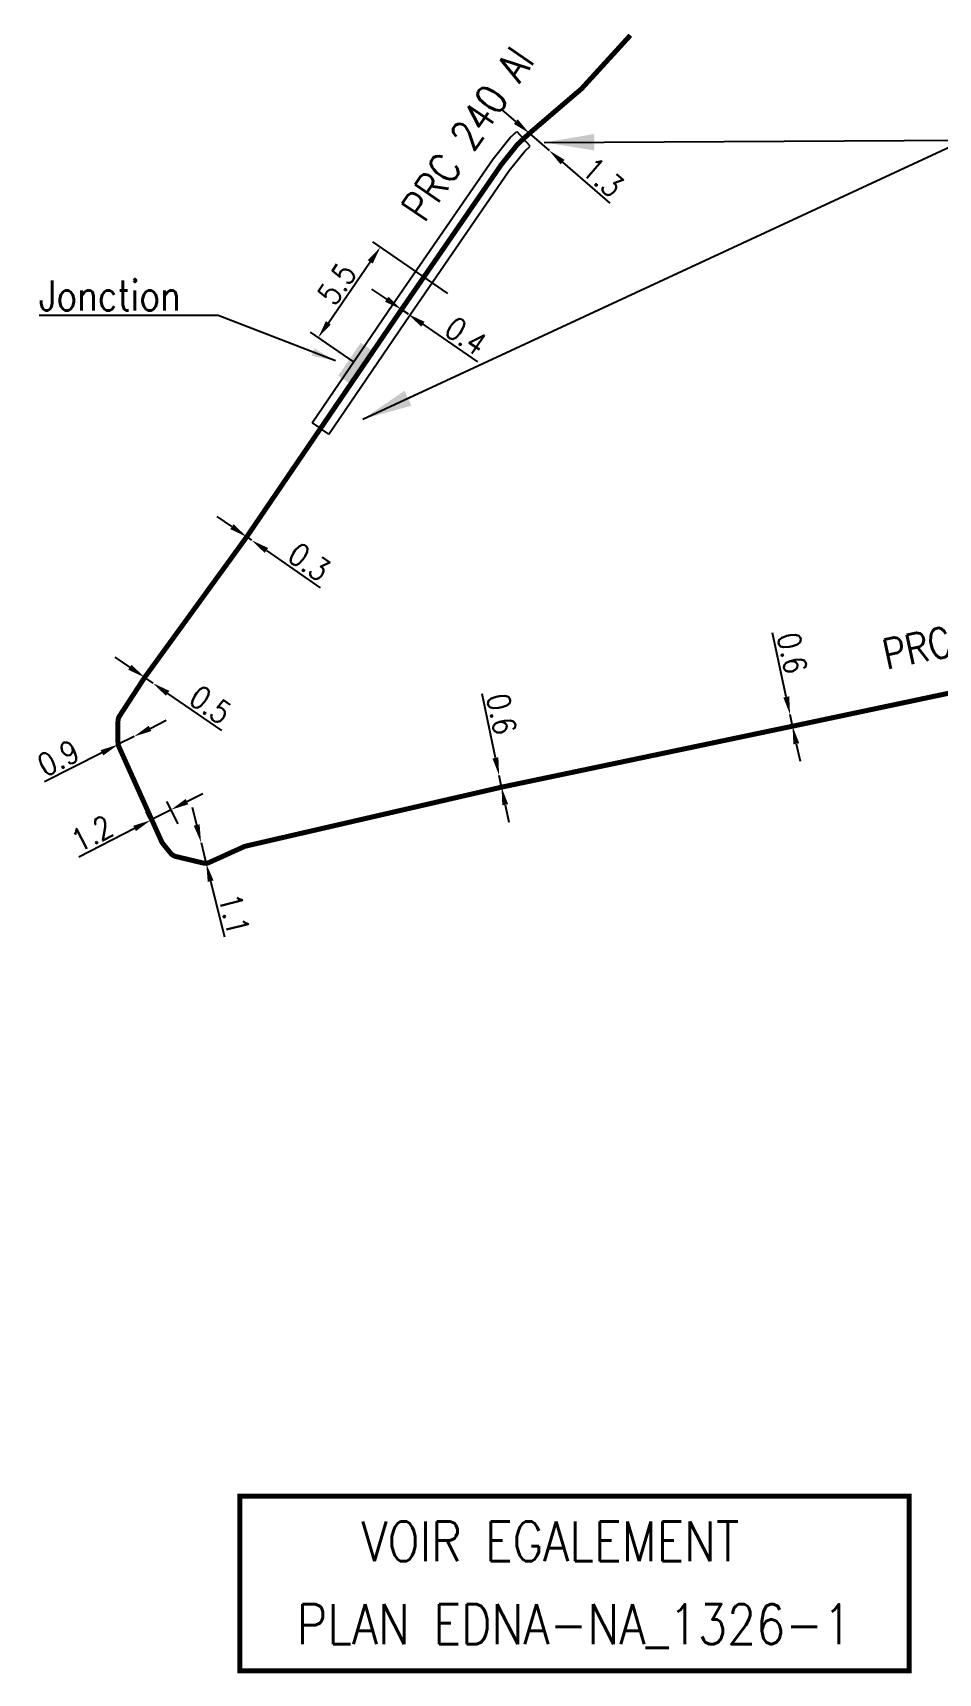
# Model space of a CAD drawing. Header units: millimetres. Extents: x 183999 to 184984, y 126000 to 127000.
# Drawn here: x 184789.5 to 184834.9, y 126917.9 to 127000.1 of the extents above; entities that cross this region are included whole.
import ezdxf
from ezdxf.enums import TextEntityAlignment as Align

# ---------------------------------------------------------------- set-up
doc = ezdxf.new("R2010")
doc.units = ezdxf.units.MM
doc.header["$PDMODE"] = 34
doc.layers.get('0').update_dxf_attribs({"linetype": 'CONTINUOUS'})
doc.layers.get('DEFPOINTS').update_dxf_attribs({"linetype": 'CONTINUOUS'})
for name, color, linetype in [('M_120', 5, 'M_ST_13'), ('M_300', 7, 'CONTINUOUS'), ('M_420', 7, 'CONTINUOUS'), ('M_900', 7, 'CONTINUOUS')]:
    doc.layers.add(name, color=color, linetype=linetype)
doc.styles.add('M_ROMANS', font='ROMANS.shx', dxfattribs={"width": 0.75})
doc.styles.get("Standard").update_dxf_attribs({"font": 'romans.shx', "width": 0.85})
doc.linetypes.add('M_ST_13', pattern='A,5,-0.3,["oo",Standard,S=1.5,R=0,X=0,Y=-0.5],-3', length=8.3)
doc.dimstyles.get("Standard").update_dxf_attribs({"dimtxt": 1.5, "dimasz": 1.2, "dimexe": 0.625, "dimexo": 0.625, "dimgap": 0.25, "dimtad": 1, "dimdec": 1, "dimzin": 0, "dimdsep": 46, "dimtxsty": 'Standard', "dimcen": -0.5, "dimadec": 0, "dimazin": 0, "dimtfac": 1, "dimtdec": 1, "dimtmove": 0, "dimatfit": 3, "dimfxl": 1, "dimtolj": 1, "dimtzin": 0, "dimarcsym": 0})

# ---------------------------------------------------------------- blocks, each defined once
blk = doc.blocks.new('*D259')
at = {"layer": 'DEFPOINTS', "color": 0, "linetype": 'Continuous'}
for p in [(184827.467, 126965.966), (184827.467, 126965.966), (184827.592, 126965.379)]:
    blk.add_point(p, dxfattribs=at)
at = {"layer": 'M_120', "color": 0, "linetype": 'Continuous', "lineweight": -2}
for p, q in [((184827.279, 126966.846), (184826.594, 126970.052)), ((184827.592, 126965.379), (184827.467, 126965.966)), ((184827.78, 126964.499), (184827.968, 126963.619))]:
    blk.add_line(p, q, dxfattribs=at)
at = {"layer": 'M_120', "color": 0, "linetype": 'Continuous'}
for points in [[(184827.426, 126966.877), (184827.132, 126966.815), (184827.467, 126965.966)], [(184827.927, 126964.53), (184827.634, 126964.468), (184827.592, 126965.379)]]:
    blk.add_solid(points, dxfattribs=at)
at = {"layer": 'M_120', "color": 0, "linetype": 'Continuous', "insert": (184827.576, 126969.046), "char_height": 1.125, "attachment_point": 5, "rotation": 282.05653}
blk.add_mtext('\\A1;0.6', dxfattribs=at)
blk = doc.blocks.new('*D260')
at = {"layer": 'DEFPOINTS', "color": 0, "linetype": 'Continuous'}
for p in [(184812.888, 126962.911), (184812.888, 126962.911), (184813.01, 126962.324)]:
    blk.add_point(p, dxfattribs=at)
at = {"layer": 'M_120', "color": 0, "linetype": 'Continuous', "lineweight": -2}
for p, q in [((184812.704, 126963.792), (184812.034, 126967.001)), ((184813.01, 126962.324), (184812.888, 126962.911)), ((184813.194, 126961.443), (184813.378, 126960.562))]:
    blk.add_line(p, q, dxfattribs=at)
at = {"layer": 'M_120', "color": 0, "linetype": 'Continuous'}
for points in [[(184812.851, 126963.823), (184812.557, 126963.761), (184812.888, 126962.911)], [(184813.341, 126961.473), (184813.048, 126961.412), (184813.01, 126962.324)]]:
    blk.add_solid(points, dxfattribs=at)
at = {"layer": 'M_120', "color": 0, "linetype": 'Continuous', "insert": (184813.011, 126965.991), "char_height": 1.125, "attachment_point": 5, "rotation": 281.79508}
blk.add_mtext('\\A1;0.6', dxfattribs=at)
blk = doc.blocks.new('*D261')
at = {"layer": 'DEFPOINTS', "color": 0, "linetype": 'Continuous'}
for p in [(184797.951, 126959.553), (184797.951, 126959.553), (184798.215, 126958.485)]:
    blk.add_point(p, dxfattribs=at)
at = {"layer": 'M_120', "color": 0, "linetype": 'Continuous', "lineweight": -2}
for p, q in [((184797.735, 126960.427), (184797.519, 126961.3)), ((184797.951, 126959.553), (184798.215, 126958.485)), ((184798.431, 126957.612), (184799.121, 126954.827))]:
    blk.add_line(p, q, dxfattribs=at)
at = {"layer": 'M_120', "color": 0, "linetype": 'Continuous'}
for points in [[(184797.88, 126960.463), (184797.589, 126960.391), (184797.951, 126959.553)], [(184798.577, 126957.648), (184798.286, 126957.576), (184798.215, 126958.485)]]:
    blk.add_solid(points, dxfattribs=at)
at = {"layer": 'M_120', "color": 0, "linetype": 'Continuous', "insert": (184799.612, 126955.963), "char_height": 1.125, "attachment_point": 5, "rotation": 283.89889}
blk.add_mtext('\\A1;1.1', dxfattribs=at)
blk = doc.blocks.new('*D262')
at = {"layer": 'DEFPOINTS', "color": 0, "linetype": 'Continuous'}
for p in [(184796.446, 126961.19), (184797.024, 126960.062), (184796.001, 126959.538)]:
    blk.add_point(p, dxfattribs=at)
at = {"layer": 'M_120', "color": 0, "linetype": 'Continuous', "lineweight": -2}
for p, q in [((184796.811, 126960.479), (184796.233, 126961.608)), ((184797.247, 126961.601), (184798.048, 126962.011)), ((184795.787, 126959.955), (184795.209, 126961.083)), ((184796.446, 126961.19), (184795.423, 126960.666)), ((184794.622, 126960.256), (184791.826, 126958.823))]:
    blk.add_line(p, q, dxfattribs=at)
at = {"layer": 'M_120', "color": 0, "linetype": 'Continuous'}
for points in [[(184797.179, 126961.734), (184797.316, 126961.467), (184796.446, 126961.19)], [(184794.553, 126960.389), (184794.69, 126960.122), (184795.423, 126960.666)]]:
    blk.add_solid(points, dxfattribs=at)
at = {"layer": 'M_120', "color": 0, "linetype": 'Continuous', "insert": (184792.481, 126960.002), "char_height": 1.125, "attachment_point": 5, "rotation": 27.12923}
blk.add_mtext('\\A1;1.2', dxfattribs=at)
blk = doc.blocks.new('*D246')
at = {"layer": 'DEFPOINTS', "color": 0, "linetype": 'Continuous'}
for p in [(184794.592, 126964.861), (184794.592, 126964.861), (184793.789, 126964.455)]:
    blk.add_point(p, dxfattribs=at)
at = {"layer": 'M_120', "color": 0, "linetype": 'Continuous', "lineweight": -2}
for p, q in [((184794.592, 126964.861), (184793.789, 126964.455)), ((184795.395, 126965.268), (184796.197, 126965.675)), ((184792.987, 126964.048), (184790.103, 126962.586))]:
    blk.add_line(p, q, dxfattribs=at)
at = {"layer": 'M_120', "color": 0, "linetype": 'Continuous'}
for points in [[(184795.327, 126965.402), (184795.463, 126965.135), (184794.592, 126964.861)], [(184792.919, 126964.181), (184793.054, 126963.914), (184793.789, 126964.455)]]:
    blk.add_solid(points, dxfattribs=at)
at = {"layer": 'M_120', "color": 0, "linetype": 'Continuous', "insert": (184790.804, 126963.782), "char_height": 1.125, "attachment_point": 5, "rotation": 26.88514}
blk.add_mtext('\\A1;0.9', dxfattribs=at)
blk = doc.blocks.new('*D247')
at = {"layer": 'DEFPOINTS', "color": 0, "linetype": 'Continuous'}
for p in [(184795.125, 126967.822), (184795.536, 126967.538), (184795.536, 126967.538)]:
    blk.add_point(p, dxfattribs=at)
at = {"layer": 'M_120', "color": 0, "linetype": 'Continuous', "lineweight": -2}
for p, q in [((184794.385, 126968.334), (184793.644, 126968.846)), ((184795.125, 126967.822), (184795.536, 126967.538)), ((184796.277, 126967.026), (184798.973, 126965.161))]:
    blk.add_line(p, q, dxfattribs=at)
at = {"layer": 'M_120', "color": 0, "linetype": 'Continuous'}
for points in [[(184794.47, 126968.458), (184794.299, 126968.211), (184795.125, 126967.822)], [(184796.362, 126967.15), (184796.191, 126966.903), (184795.536, 126967.538)]]:
    blk.add_solid(points, dxfattribs=at)
at = {"layer": 'M_120', "color": 0, "linetype": 'Continuous', "insert": (184798.422, 126966.455), "char_height": 1.125, "attachment_point": 5, "rotation": 325.33749}
blk.add_mtext('\\A1;0.5', dxfattribs=at)
blk = doc.blocks.new('*D248')
at = {"layer": 'DEFPOINTS', "color": 0, "linetype": 'Continuous'}
for p in [(184800.239, 126974.867), (184800.486, 126974.696), (184800.486, 126974.696)]:
    blk.add_point(p, dxfattribs=at)
at = {"layer": 'M_120', "color": 0, "linetype": 'Continuous', "lineweight": -2}
for p, q in [((184799.499, 126975.379), (184798.759, 126975.891)), ((184800.239, 126974.867), (184800.486, 126974.696)), ((184801.226, 126974.184), (184803.923, 126972.32))]:
    blk.add_line(p, q, dxfattribs=at)
at = {"layer": 'M_120', "color": 0, "linetype": 'Continuous'}
for points in [[(184799.584, 126975.502), (184799.414, 126975.255), (184800.239, 126974.867)], [(184801.312, 126974.308), (184801.141, 126974.061), (184800.486, 126974.696)]]:
    blk.add_solid(points, dxfattribs=at)
at = {"layer": 'M_120', "color": 0, "linetype": 'Continuous', "insert": (184803.371, 126973.613), "char_height": 1.125, "attachment_point": 5, "rotation": 325.33749}
blk.add_mtext('\\A1;0.3', dxfattribs=at)
blk = doc.blocks.new('*D249')
at = {"layer": 'DEFPOINTS', "color": 0, "linetype": 'Continuous'}
for p in [(184806.94, 126989.386), (184810.702, 126986.798), (184806.013, 126983.348)]:
    blk.add_point(p, dxfattribs=at)
at = {"layer": 'M_120', "color": 0, "linetype": 'Continuous', "lineweight": -2}
for p, q in [((184810.316, 126987.063), (184806.554, 126989.651)), ((184804.333, 126985.596), (184806.43, 126988.644)), ((184805.627, 126983.613), (184803.436, 126985.12))]:
    blk.add_line(p, q, dxfattribs=at)
at = {"layer": 'M_120', "color": 0, "linetype": 'Continuous'}
for points in [[(184806.306, 126988.729), (184806.553, 126988.559), (184806.94, 126989.386)], [(184804.209, 126985.681), (184804.456, 126985.511), (184803.823, 126984.854)]]:
    blk.add_solid(points, dxfattribs=at)
at = {"layer": 'M_120', "color": 0, "linetype": 'Continuous', "insert": (184804.762, 126987.543), "char_height": 1.125, "attachment_point": 5, "rotation": 55.47705}
blk.add_mtext('\\A1;5.5', dxfattribs=at)
blk = doc.blocks.new('*D250')
at = {"layer": 'DEFPOINTS', "color": 0, "linetype": 'Continuous'}
for p in [(184807.997, 126986.262), (184808.326, 126986.035), (184808.326, 126986.035)]:
    blk.add_point(p, dxfattribs=at)
at = {"layer": 'M_120', "color": 0, "linetype": 'Continuous', "lineweight": -2}
for p, q in [((184807.257, 126986.774), (184806.516, 126987.286)), ((184807.997, 126986.262), (184808.326, 126986.035)), ((184809.066, 126985.523), (184811.8, 126983.632))]:
    blk.add_line(p, q, dxfattribs=at)
at = {"layer": 'M_120', "color": 0, "linetype": 'Continuous'}
for points in [[(184807.342, 126986.897), (184807.171, 126986.65), (184807.997, 126986.262)], [(184809.152, 126985.646), (184808.981, 126985.399), (184808.326, 126986.035)]]:
    blk.add_solid(points, dxfattribs=at)
at = {"layer": 'M_120', "color": 0, "linetype": 'Continuous', "insert": (184811.23, 126984.938), "char_height": 1.125, "attachment_point": 5, "rotation": 325.33749}
blk.add_mtext('\\A1;0.4', dxfattribs=at)
blk = doc.blocks.new('*D251')
at = {"layer": 'DEFPOINTS', "color": 0, "linetype": 'Continuous'}
for p in [(184814.406, 126995.087), (184815.389, 126994.235), (184815.389, 126994.235)]:
    blk.add_point(p, dxfattribs=at)
at = {"layer": 'M_120', "color": 0, "linetype": 'Continuous', "lineweight": -2}
for p, q in [((184813.726, 126995.676), (184813.046, 126996.265)), ((184814.406, 126995.087), (184815.389, 126994.235)), ((184815.082, 126993.881), (184815.082, 126993.881)), ((184816.069, 126993.646), (184818.444, 126991.589))]:
    blk.add_line(p, q, dxfattribs=at)
at = {"layer": 'M_120', "color": 0, "linetype": 'Continuous'}
for points in [[(184813.824, 126995.789), (184813.628, 126995.563), (184814.406, 126995.087)], [(184816.167, 126993.759), (184815.971, 126993.533), (184815.389, 126994.235)]]:
    blk.add_solid(points, dxfattribs=at)
at = {"layer": 'M_120', "color": 0, "linetype": 'Continuous', "insert": (184818.087, 126992.89), "char_height": 1.125, "attachment_point": 5, "rotation": 319.09395}
blk.add_mtext('\\A1;1.3', dxfattribs=at)
blk = doc.blocks.new('M_300_03')
at = {"color": 0, "linetype": 'Continuous'}
blk.add_solid([(-1, 0.75), (-1, 0), (1, 0.75), (1, 0)], dxfattribs=at)
at = {"color": 0, "linetype": 'Continuous', "style": 'M_ROMANS', "width": 0.75, "flags": 3}
for tag, p in [('DEF_LEG', (0, -4.625)), ('DEF_COUP', (0, -7.125)), ('DEF_TYPE', (0, -9.625))]:
    blk.add_attdef(tag, text='', height=1.2, dxfattribs=at).set_placement(p, align=Align.MIDDLE)

msp = doc.modelspace()

# ---------------------------------------------------------------- linework, layer by layer
at = {"layer": 'M_120', "const_width": 0.25}
msp.add_lwpolyline([(184847.811, 126969.649), (184827.592, 126965.379), (184813.01, 126962.324), (184800.198, 126959.373, 0.049832), (184800.103, 126959.341), (184798.371, 126958.556, -0.166444), (184798.049, 126958.525), (184796.698, 126958.847, -0.164252), (184796.427, 126959.017), (184796.043, 126959.486, -0.06577), (184795.974, 126959.598), (184793.833, 126964.357, -0.106072), (184793.789, 126964.562), (184793.789, 126965.622, -0.145279), (184793.87, 126965.895), (184795.125, 126967.822), (184800.239, 126974.867), (184803.933, 126980.293), (184806.013, 126983.348), (184807.997, 126986.262), (184812.996, 126993.517), (184813.789, 126994.511, -0.038463), (184813.841, 126994.567), (184814.11, 126994.814), (184814.406, 126995.087), (184817.022, 126997.327), (184819.465, 127000)], format="xyb", dxfattribs=at)
at = {"layer": 'M_420', "color": 7, "linetype": 'CONTINUOUS'}
for p, q in [((184812.594, 126993.815), (184813.446, 126994.883)), ((184813.446, 126994.883), (184813.771, 126995.182)), ((184813.771, 126995.182), (184814.11, 126994.814)), ((184814.448, 126994.446), (184814.11, 126994.814)), ((184807.584, 126986.545), (184812.594, 126993.815)), ((184813.398, 126993.219), (184814.18, 126994.199)), ((184814.18, 126994.199), (184814.448, 126994.446)), ((184808.409, 126985.979), (184813.398, 126993.219)), ((184803.52, 126980.574), (184807.584, 126986.545)), ((184804.347, 126980.012), (184808.409, 126985.979)), ((184803.52, 126980.574), (184803.933, 126980.293)), ((184804.347, 126980.012), (184803.933, 126980.293))]:
    msp.add_line(p, q, dxfattribs=at)
at = {"layer": 'M_900', "const_width": 0.25}
msp.add_lwpolyline([(184799.899, 126926.791), (184833.435, 126926.791), (184833.435, 126918.05), (184799.899, 126918.05)], close=True, dxfattribs=at)

# ---------------------------------------------------------------- block references
at = {"layer": 'M_300', "rotation": 55.75312433946191}
msp.add_blockref('M_300_03', (184806.013, 126983.348), dxfattribs=at)

# ---------------------------------------------------------------- texts
at = {"layer": 'M_120', "width": 0.85}
for rotation, p in [(55.75312, (184811.311, 126995.06)), (11.92426, (184836.983, 126969.967))]:
    msp.add_text('PRC 240 Al', height=1.5, rotation=rotation, dxfattribs=at).set_placement(p, align=Align.MIDDLE)
at = {"layer": 'M_300', "linetype": 'Continuous', "insert": (184789.832, 126986.961), "char_height": 1.5, "attachment_point": 4}
msp.add_mtext('Jonction', dxfattribs=at)
at = {"layer": 'M_900', "width": 0.85}
for s, p in [('VOIR EGALEMENT', (184815.458, 126923.531)), ('PLAN EDNA-NA_1326-1', (184816.659, 126919.383))]:
    msp.add_text(s, height=2, dxfattribs=at).set_placement(p, align=Align.CENTER)

# ---------------------------------------------------------------- dimensions: what is measured, and where the dimension line sits
at = {"layer": 'M_120', "linetype": 'Continuous'}
for base, p1, p2, angle, picture, middle in [((184815.389, 126994.235), (184814.406, 126995.087), (184815.389, 126994.235), 139.09395, '*D251', (184817.596, 126992.323)), ((184806.94, 126989.386), (184806.013, 126983.348), (184810.702, 126986.798), 235.47705, '*D249', (184805.38, 126987.118)), ((184808.326, 126986.035), (184807.997, 126986.262), (184808.326, 126986.035), 145.33749, '*D250', (184810.803, 126984.321)), ((184800.486, 126974.696), (184800.239, 126974.867), (184800.486, 126974.696), 145.33749, '*D248', (184802.945, 126972.996)), ((184827.467, 126965.966), (184827.592, 126965.379), (184827.467, 126965.966), 282.05653, '*D259', (184826.843, 126968.889)), ((184795.536, 126967.538), (184795.125, 126967.822), (184795.536, 126967.538), 145.33749, '*D247', (184797.995, 126965.838)), ((184812.888, 126962.911), (184813.01, 126962.324), (184812.888, 126962.911), 281.79508, '*D260', (184812.277, 126965.837)), ((184794.592, 126964.861), (184793.789, 126964.455), (184794.592, 126964.861), 206.88514, '*D246', (184791.143, 126963.113)), ((184796.4463, 126961.1904), (184796.001, 126959.5376), (184797.0245, 126960.062), 207.12923, '*D262', (184792.8232, 126959.3341)), ((184797.951, 126959.553), (184798.215, 126958.485), (184797.951, 126959.553), 283.89889, '*D261', (184798.884, 126955.782))]:
    dim = msp.add_linear_dim(base=base, p1=p1, p2=p2, angle=angle, dimstyle='Standard', override={"dimscale": 0.75}, dxfattribs=at)
    dim.commit()
    dim.dimension.update_dxf_attribs({"geometry": picture, "text_midpoint": middle, "dimtype": 160})

# ---------------------------------------------------------------- leaders
at = {"layer": 'M_300', "linetype": 'Continuous', "annotation_type": 0, "has_hookline": 1, "hookline_direction": 1, "text_width": 7.529}
msp.add_leader([(184804.683, 126983.69), (184798.811, 126985.961), (184797.611, 126985.961)], dimstyle='Standard', dxfattribs=at)
at = {"layer": 'M_900'}
msp.add_leader([(184806.053, 126980.76), (184836.191, 126994.751)], dimstyle='Standard', override={"dimasz": 2.5, "dimgap": -0.63, "dimtad": 0}, dxfattribs=at)
at = {"layer": 'M_900', "annotation_type": 0, "has_hookline": 1, "hookline_direction": 0, "text_width": 38.655}
msp.add_leader([(184815.153, 126994.629), (184836.191, 126994.751)], dimstyle='Standard', override={"dimasz": 2.5, "dimgap": -0.63, "dimtad": 0}, dxfattribs=at)

doc.saveas('drawing.dxf')
